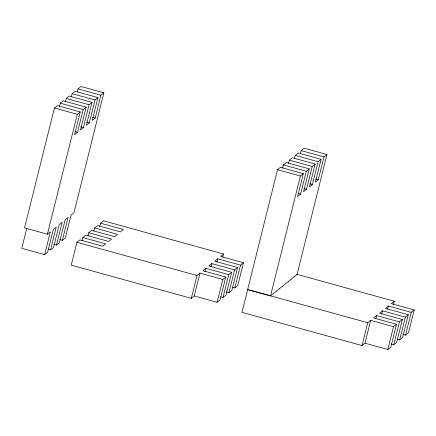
<?xml version="1.0" encoding="UTF-8"?>
<svg xmlns="http://www.w3.org/2000/svg" width="436" height="436" viewBox="0 0 436 436"><rect width="100%" height="100%" fill="white"/><g stroke="black" fill="none" stroke-linecap="round" stroke-linejoin="round"><path stroke-width="0.65" d="M59.525 106.466L60.337 103.207L63.291 100.82L86.154 107.142L83.205 109.529L77.51 132.364L74.561 134.751L80.257 111.916L57.389 105.594L54.435 107.975L24.541 227.875L47.41 234.197L50.363 231.81L44.668 254.651L21.8 248.324L26.841 228.099M65.427 101.692L66.239 98.432L69.188 96.045L92.056 102.367L86.361 125.208L89.315 122.821L95.01 99.98L97.958 97.593L75.09 91.271L72.142 93.658L71.33 96.917M77.227 92.143L78.044 88.884L80.992 86.497L103.861 92.819L73.967 212.719L71.014 215.106L65.324 237.942L62.37 240.329L59.759 239.604M47.41 234.197L77.303 114.303L80.257 111.916M47.955 249.152L50.571 249.877L56.26 227.036L53.312 229.423L47.617 252.264L44.668 254.651M86.154 107.142L80.464 129.983L83.412 127.595L89.108 104.754L92.056 102.367M53.857 244.378L56.467 245.103L62.163 222.267L59.214 224.654L53.519 247.49L50.571 249.877M62.37 240.329L68.065 217.493L65.111 219.88L59.421 242.716L56.467 245.103M97.958 97.593L92.263 120.434L95.217 118.047L100.907 95.206L103.861 92.819M82.028 240.781L82.845 237.522L105.708 243.844L102.76 246.231L79.892 239.904L76.943 242.291L71.248 265.132L191.3 298.338L194.249 295.951L199.944 273.116L222.812 279.438L225.761 277.051L202.893 270.729L205.847 268.342L228.715 274.664L231.663 272.277L208.795 265.955L211.749 263.567L234.612 269.889L237.566 267.502L214.697 261.18L217.646 258.793L240.514 265.115L243.468 262.734L220.6 256.406L223.548 254.019L103.496 220.812L100.547 223.199L99.735 226.458M87.93 236.007L88.748 232.748L91.696 230.361L114.564 236.683L117.513 234.296L94.645 227.974L93.833 231.233M191.3 298.338L196.996 275.503L199.944 273.116M205.034 271.601L205.847 268.342M210.931 266.827L211.749 263.567M216.834 262.058L217.646 258.793M222.736 257.284L223.548 254.019M194.249 295.951L217.117 302.279L222.812 279.438M225.761 277.051L220.066 299.892L217.117 302.279M220.403 296.78L223.019 297.505L228.715 274.664M231.663 272.277L225.968 295.118L223.019 297.505M226.306 292.006L228.922 292.73L234.612 269.889M237.566 267.502L231.87 290.343L228.922 292.73M232.208 287.231L234.819 287.956L240.514 265.115M243.468 262.734L237.773 285.569L234.819 287.956M282.626 168.182L283.438 164.917L286.392 162.53L309.255 168.857L306.306 171.244L300.611 194.08L297.663 196.467L303.358 173.632L280.49 167.304L277.536 169.691L247.643 289.586L270.511 295.913L273.459 293.526M288.528 163.407L289.341 160.143L292.289 157.756L315.157 164.083L309.462 186.919L312.416 184.532L318.106 161.696L321.06 159.309L298.191 152.982L295.243 155.369L294.425 158.633M300.328 153.859L301.145 150.594L304.094 148.207L326.962 154.535L297.069 274.429L294.115 276.816M270.511 295.913L300.404 176.019L303.358 173.632M309.255 168.857L303.565 191.693L306.513 189.306L312.209 166.47L315.157 164.083M321.06 159.309L315.364 182.144L318.313 179.757L324.008 156.922L326.962 154.535M367.728 322.727L247.675 289.52L241.985 312.356L362.033 345.568L367.728 322.727L370.676 320.34L393.545 326.668L396.498 324.28L373.63 317.953L376.579 315.566L399.447 321.893L402.395 319.506L379.533 313.179L382.481 310.792L405.349 317.119L408.298 314.732L385.429 308.405L388.383 306.018L411.252 312.345L414.2 309.958L391.332 303.636L394.286 301.249L296.535 274.206M362.033 345.568L364.987 343.181L370.676 320.34M375.767 318.83L376.579 315.566M381.669 314.056L382.481 310.792M387.571 309.282L388.383 306.018M393.468 304.508L394.286 301.249M364.987 343.181L387.849 349.503L393.545 326.668M396.498 324.28L390.803 347.116L387.849 349.503M391.141 344.009L393.752 344.729L399.447 321.893M402.395 319.506L396.706 342.342L393.752 344.729M397.692 339.415L399.654 339.955L405.349 317.119M408.298 314.732L402.602 337.568L399.654 339.955M402.94 334.461L405.556 335.18L411.252 312.345M414.2 309.958L408.505 332.793L405.556 335.18M82.845 237.522L85.794 235.135L108.662 241.457L111.611 239.07L88.748 232.748M94.645 227.974L97.599 225.586L120.461 231.908L123.415 229.521L100.547 223.199M273.497 293.461L276.446 291.074M279.394 288.687L282.348 286.299M285.297 283.912L288.245 281.525M291.199 279.138L294.147 276.751M276.413 291.139L279.362 288.752M282.315 286.365L285.264 283.978M288.212 281.591L291.166 279.204M78.044 88.884L100.907 95.206M301.145 150.594L324.008 156.922M72.142 93.658L95.01 99.98M295.243 155.369L318.106 161.696M66.239 98.432L89.108 104.754M289.341 160.143L312.209 166.47M60.337 103.207L83.205 109.529M283.438 164.917L306.306 171.244M92.601 117.322L95.217 118.047M315.702 179.038L318.313 179.757M54.435 107.975L77.303 114.303M277.536 169.691L300.404 176.019M86.699 122.096L89.315 122.821M309.8 183.807L312.416 184.532M80.796 126.871L83.412 127.595M303.897 188.581L306.513 189.306M74.899 131.645L77.51 132.364M298.001 193.355L300.611 194.08M76.943 242.291L196.996 275.503"/></g></svg>
